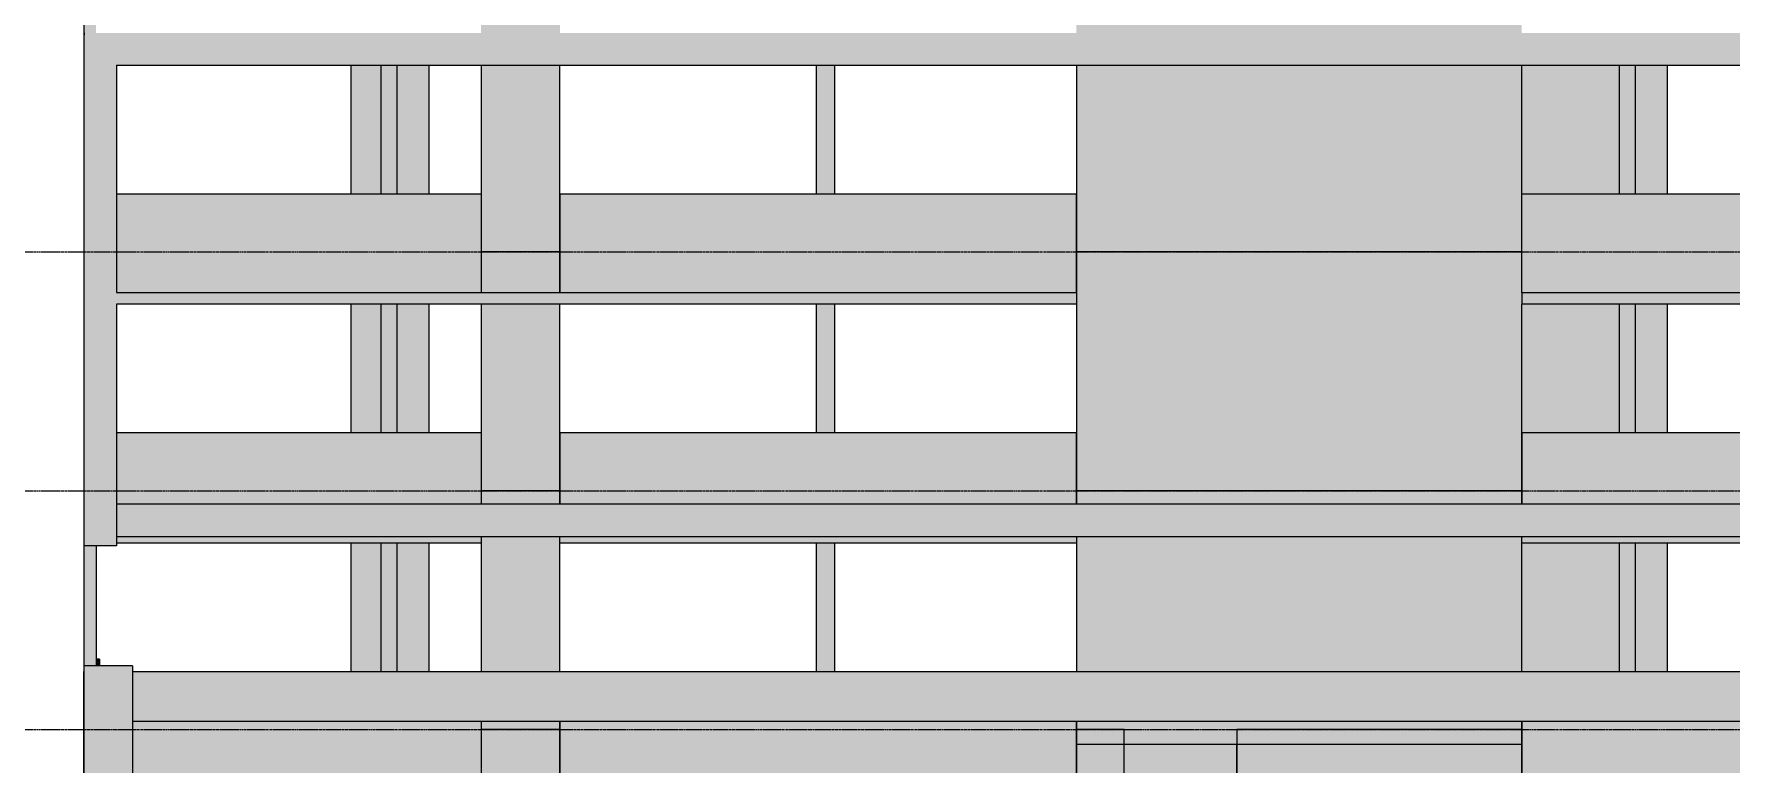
# Model space of a CAD drawing. Header units: centimetres. Extents: x -28 to 30806, y -3196 to 88064.
# Drawn here: x 24652 to 26699, y 79864 to 80745 of the extents above; entities that cross this region are included whole.
import ezdxf

# ---------------------------------------------------------------- set-up
doc = ezdxf.new("R2010")
doc.units = ezdxf.units.CM
doc.linetypes.add('Centro', pattern=[3.175, 0.635, -0.47625, 1.5875, -0.47625])
for name, color, linetype, lineweight in [('A-FLOR', 7, 'Continuous', 25), ('A-FLOR-LEVL', 7, 'Continuous', 9), ('S-BEAM', 7, 'Continuous', 25), ('S-COLS', 7, 'Continuous', 25)]:
    doc.layers.add(name, color=color, linetype=linetype, lineweight=lineweight)

msp = doc.modelspace()

# ---------------------------------------------------------------- hatches: boundary and pattern name
at = {"layer": 'A-FLOR', "true_color": 0xc0c0c0}
for points in [[(25225.52, 80419), (25909.08, 80419), (25909.08, 80433), (24751.31, 80433), (24751.31, 80419), (25191.06, 80419)], [(26446.07, 80419), (27420.82, 80419), (27420.82, 80433), (26446.07, 80433), (26446.07, 80424.41)]]:
    msp.add_hatch(color=9, dxfattribs=at).paths.add_polyline_path(points, flags=0)
at = {"layer": 'S-BEAM', "true_color": 0xc0c0c0}
for points in [[(25909.08, 80707), (27420.82, 80707), (27420.82, 80743.5), (27460.32, 80743.46), (27460.32, 80746), (24712.56, 80746), (24712.56, 80743.5), (24751.31, 80743.5), (24751.31, 80707), (25845.88, 80707)], [(25018.73, 80433), (25191.06, 80433), (25191.06, 80552), (24751.31, 80552), (24751.31, 80433), (24811.95, 80433)], [(25286.06, 80433), (25909.08, 80433), (25909.08, 80552), (25286.06, 80552), (25286.06, 80502.75)], [(26446.07, 80433), (26914.82, 80433), (26914.82, 80552), (26446.07, 80552), (26446.07, 80482)], [(25109.81, 80178), (25191.06, 80178), (25191.06, 80264), (24751.31, 80264), (24751.31, 80178), (25070.43, 80178)], [(25909.08, 80178), (25909.08, 80264), (25286.06, 80264), (25286.06, 80178), (25892.99, 80178)], [(26569.63, 80178), (26914.82, 80178), (26914.82, 80264), (26446.07, 80264), (26446.07, 80178), (26563.81, 80178)], [(26259.45, 80139), (27420.82, 80139), (27420.82, 80178), (24751.31, 80178), (24751.31, 80139), (26156.06, 80139)], [(25122.13, 80131), (25191.06, 80131), (25191.06, 80139), (24751.31, 80139), (24751.31, 80131), (25089.31, 80131)], [(25909.08, 80131), (25909.08, 80139), (25286.06, 80139), (25286.06, 80131), (25845.88, 80131)], [(26914.82, 80131), (26914.82, 80139), (26446.07, 80139), (26446.07, 80131), (26879.81, 80131)], [(24770.81, 79916), (26879.82, 79916), (26879.81, 79976), (24770.81, 79976), (24770.81, 79973.25)], [(25018.73, 79831), (25191.06, 79831), (25191.06, 79916), (24770.81, 79916), (24770.81, 79831), (24811.95, 79831)], [(25639.09, 79831), (25909.08, 79831), (25909.08, 79916), (25286.06, 79916), (25286.06, 79831), (25432.3, 79831)], [(26673.02, 79831), (26879.82, 79831), (26879.81, 79916), (26446.07, 79916), (26446.07, 79831), (26622.81, 79831)], [(26052.66, 79786), (26102.33, 79786), (26102.33, 79888), (25966.81, 79888), (25966.81, 79786)]]:
    msp.add_hatch(color=9, dxfattribs=at).paths.add_polyline_path(points, flags=0)
at = {"layer": 'S-COLS', "true_color": 0xc0c0c0}
for points in [[(24712.56, 80743.5), (24712.56, 80746), (24726.81, 80746), (24726.81, 80788), (24711.81, 80788), (24711.81, 80743.5)], [(24726.81, 80127.5), (24751.31, 80127.5), (24751.31, 80743.5), (24711.81, 80743.5), (24711.81, 80127.5)], [(25034.56, 80552), (25070.31, 80552), (25070.31, 80707), (25034.56, 80707), (25034.56, 80591.01)], [(25089.31, 80552), (25089.31, 80707), (25070.31, 80707), (25070.31, 80552), (25075.78, 80552)], [(25101.36, 80552), (25128.06, 80552), (25128.06, 80707), (25089.31, 80707), (25089.31, 80552), (25099.03, 80552)], [(25595.31, 80552), (25617.31, 80552), (25617.31, 80707), (25595.31, 80707), (25595.31, 80591.01)], [(26551.91, 80552), (26563.81, 80552), (26563.81, 80707), (26446.07, 80707), (26446.07, 80552), (26514.05, 80552)], [(26582.81, 80552), (26582.81, 80707), (26563.81, 80707), (26563.81, 80552), (26578.32, 80552)], [(26582.81, 80552), (26621.55, 80552), (26621.55, 80707), (26582.81, 80707), (26582.81, 80591.01)], [(25034.56, 80264), (25070.31, 80264), (25070.31, 80419), (25034.56, 80419), (25034.56, 80277.96)], [(25079, 80264), (25089.31, 80264), (25089.31, 80419), (25070.31, 80419), (25070.31, 80264), (25076.22, 80264)], [(25109.81, 80264), (25128.06, 80264), (25128.06, 80419), (25089.31, 80419), (25089.31, 80264)], [(25596.81, 80264), (25617.31, 80264), (25617.31, 80419), (25595.31, 80419), (25595.31, 80264)], [(26446.07, 80264), (26563.81, 80264), (26563.81, 80419), (26446.07, 80419), (26446.07, 80349.9)], [(26582.81, 80264), (26582.81, 80419), (26563.81, 80419), (26563.81, 80264), (26578.02, 80264)], [(26621.55, 80264), (26621.32, 80419), (26582.81, 80419), (26582.81, 80264)], [(25034.56, 79976), (25070.31, 79976), (25070.31, 80131), (25034.56, 80131), (25034.56, 80061.5)], [(25070.31, 79976), (25089.31, 79976), (25089.31, 80131), (25070.31, 80131), (25070.31, 79986.86)], [(25089.31, 79976), (25128.06, 79976), (25128.06, 80131), (25089.31, 80131), (25089.31, 80061.5)], [(25595.31, 79976), (25617.31, 79976), (25617.31, 80131), (25595.31, 80131), (25595.31, 80061.5)], [(26563.81, 79976), (26563.81, 80131), (26446.07, 80131), (26446.07, 79976), (26557.69, 79976)], [(26578.02, 79976), (26582.81, 79976), (26582.81, 80131), (26563.81, 80131), (26563.81, 79976), (26569.63, 79976)], [(26617.34, 79976), (26621.55, 79976), (26621.55, 80131), (26582.81, 80131), (26582.81, 79976), (26600.57, 79976)], [(24726.33, 79983), (24726.81, 79983), (24726.81, 80127.5), (24711.81, 80127.5), (24711.81, 79983)], [(24711.81, 79510), (24770.81, 79510), (24770.81, 79983), (24711.81, 79983), (24711.81, 79531.99)], [(25191.51, 79510), (25286.06, 79510), (25286.06, 79906), (25191.06, 79906), (25191.41, 79510)], [(25909.08, 79510), (25966.81, 79510), (25966.81, 79888), (25962.67, 79906), (25909.08, 79906), (25909.08, 79531.99)], [(26391.41, 79510), (26446.07, 79510), (26446.07, 79906), (26122.55, 79906), (26102.33, 79888), (26102.33, 79510), (26391.13, 79510)]]:
    msp.add_hatch(color=9, dxfattribs=at).paths.add_polyline_path(points, flags=0)
h = msp.add_hatch(color=9, dxfattribs=at)
h.paths.add_polyline_path([(25277.22, 80482), (25286.06, 80482), (25286.06, 80707), (25191.06, 80707), (25191.06, 80482), (25225.52, 80482)], flags=0)
h.paths.add_polyline_path([(25225.52, 80746), (25286.06, 80746), (25286.06, 80788), (25191.06, 80788), (25191.06, 80746)], flags=0)
h = msp.add_hatch(color=9, dxfattribs=at)
h.paths.add_polyline_path([(25909.08, 80482), (26446.07, 80482), (26446.07, 80707), (25909.08, 80707), (25909.08, 80502.75)], flags=0)
h.paths.add_polyline_path([(26259.45, 80746), (26446.07, 80746), (26446.07, 80788), (25909.08, 80788), (25909.08, 80746), (26167.63, 80746)], flags=0)
h = msp.add_hatch(color=9, dxfattribs=at)
h.paths.add_polyline_path([(25191.06, 80194), (25286.06, 80194), (25286.06, 80419), (25191.06, 80419), (25191.06, 80238)], flags=0)
h.paths.add_polyline_path([(25225.52, 80433), (25286.06, 80433), (25286.06, 80482), (25191.06, 80482), (25191.06, 80433)], flags=0)
h = msp.add_hatch(color=9, dxfattribs=at)
h.paths.add_polyline_path([(26433.87, 80178), (26446.07, 80178), (26446.07, 80194), (26429, 80178.8)], flags=0)
h.paths.add_polyline_path([(25909.08, 80178), (26289.86, 80178), (26446.07, 80194), (26446.07, 80482), (25909.08, 80482), (25909.08, 80194)], flags=0)
h = msp.add_hatch(color=9, dxfattribs=at)
h.paths.add_polyline_path([(25191.06, 79906), (25286.06, 79906), (25286.06, 79916), (25191.06, 79916)], flags=0)
h.paths.add_polyline_path([(25225.52, 79976), (25286.06, 79976), (25286.06, 80139), (25191.06, 80139), (25191.06, 79976)], flags=0)
h.paths.add_polyline_path([(25286.06, 80178), (25286.06, 80194), (25191.06, 80194), (25191.06, 80178), (25248.81, 80178)], flags=0)
h = msp.add_hatch(color=9, dxfattribs=at)
h.paths.add_polyline_path([(26052.66, 79888), (26102.33, 79888), (26122.55, 79906), (26446.07, 79906), (26446.07, 79916), (25909.08, 79916), (25909.08, 79906), (25962.67, 79906), (25966.81, 79888), (26000.97, 79888)], flags=0)
h.paths.add_polyline_path([(26201.19, 79976), (26446.07, 79976), (26446.07, 80139), (25909.08, 80139), (25909.08, 79976), (26156.06, 79976)], flags=0)
h.paths.add_polyline_path([(26433.87, 80178), (26429, 80178.8), (26446.07, 80194), (26289.86, 80178), (26428.1, 80178)], flags=0)
h = msp.add_hatch(color=9, dxfattribs=at)
h.paths.add_polyline_path([(24711.81, 79976), (24711.81, 79976), (24711.81, 79991)], flags=0)
h.paths.add_polyline_path([(24730.81, 79983), (24730.81, 79991), (24726.81, 79991), (24726.81, 79983)], flags=0)

# ---------------------------------------------------------------- linework, layer by layer
at = {"layer": 'A-FLOR', "color": 190, "true_color": 0x8000ff}
for p, q in [((24751.31, 80433), (25909.08, 80433)), ((25909.08, 80419), (24751.31, 80419)), ((25909.08, 80433), (25909.08, 80419)), ((26446.07, 80433), (27420.82, 80433)), ((26446.07, 80433), (26446.07, 80419)), ((27420.82, 80419), (26446.07, 80419))]:
    msp.add_line(p, q, dxfattribs=at)
at = {"layer": 'A-FLOR-LEVL', "linetype": 'Centro'}
for p, q in [((24225.37, 80482), (29773.94, 80482)), ((24225.37, 80194), (29773.94, 80194)), ((24225.37, 79906), (29773.94, 79906))]:
    msp.add_line(p, q, dxfattribs=at)
at = {"layer": 'S-BEAM', "color": 190, "true_color": 0x8000ff}
for p, q in [((24712.56, 80746), (24712.56, 80743.5)), ((24751.31, 80707), (27420.82, 80707)), ((24751.31, 80178), (24751.31, 80139)), ((24751.31, 80178), (27420.82, 80178)), ((24751.31, 80139), (27420.82, 80139))]:
    msp.add_line(p, q, dxfattribs=at)
at = {"layer": 'S-BEAM', "lineweight": 9}
for p, q in [((24751.31, 80552), (25191.06, 80552)), ((25191.06, 80552), (25191.06, 80433)), ((25286.06, 80552), (25286.06, 80433)), ((25286.06, 80552), (25909.08, 80552)), ((25909.08, 80482), (25909.08, 80552)), ((26446.07, 80552), (26914.82, 80552)), ((26446.07, 80433), (26446.07, 80552)), ((25909.08, 80433), (25909.08, 80482)), ((24751.31, 80264), (25191.06, 80264)), ((25191.06, 80264), (25191.06, 80178)), ((25286.06, 80264), (25286.06, 80178)), ((25286.06, 80264), (25909.08, 80264)), ((25909.08, 80194), (25909.08, 80264)), ((26446.07, 80264), (26914.82, 80264)), ((26446.07, 80264), (26446.07, 80178)), ((25909.08, 80178), (25909.08, 80194)), ((24751.31, 80131), (25191.06, 80131)), ((25286.06, 80131), (25909.08, 80131)), ((26446.07, 80131), (26914.82, 80131)), ((24711.81, 79831), (24711.81, 79976)), ((24770.81, 79976), (26879.82, 79976)), ((24770.81, 79916), (26879.82, 79916)), ((25191.06, 79916), (25191.06, 79831)), ((25286.06, 79916), (25286.06, 79831)), ((25909.08, 79831), (25909.08, 79916)), ((26446.07, 79916), (26446.07, 79831)), ((25966.81, 79786), (25966.81, 79888)), ((26102.33, 79888), (25966.81, 79888)), ((26102.33, 79786), (26102.33, 79888))]:
    msp.add_line(p, q, dxfattribs=at)
at = {"layer": 'S-COLS', "lineweight": 9}
for p, q in [((24711.81, 80788), (24711.81, 80743.5)), ((25034.56, 80552), (25034.56, 80707)), ((25070.31, 80707), (25070.31, 80552)), ((25089.31, 80707), (25089.31, 80552)), ((25128.06, 80707), (25128.06, 80552)), ((25191.06, 80707), (25191.06, 80482)), ((25286.06, 80482), (25286.06, 80707)), ((25595.31, 80707), (25595.31, 80552)), ((25617.31, 80707), (25617.31, 80552)), ((25909.08, 80707), (25909.08, 80552)), ((26446.07, 80482), (26446.07, 80707)), ((26563.81, 80707), (26563.81, 80552)), ((26582.81, 80707), (26582.81, 80552)), ((26621.55, 80707), (26621.55, 80552)), ((25909.08, 80552), (25909.08, 80482)), ((25191.06, 80482), (25191.06, 80433)), ((25286.06, 80482), (25191.06, 80482)), ((25286.06, 80482), (25191.06, 80482)), ((25286.06, 80433), (25286.06, 80482)), ((26446.07, 80482), (25909.08, 80482)), ((25909.08, 80482), (25909.08, 80433)), ((26446.07, 80482), (25909.08, 80482)), ((26446.07, 80433), (26446.07, 80482)), ((25034.56, 80264), (25034.56, 80419)), ((25070.31, 80419), (25070.31, 80264)), ((25089.31, 80419), (25089.31, 80264)), ((25128.06, 80419), (25128.06, 80264)), ((25191.06, 80419), (25191.06, 80194)), ((25286.06, 80194), (25286.06, 80419)), ((25595.31, 80419), (25595.31, 80264)), ((25617.31, 80419), (25617.31, 80264)), ((25909.08, 80419), (25909.08, 80264)), ((26446.07, 80178), (26446.07, 80419)), ((26563.81, 80419), (26563.81, 80264)), ((26582.81, 80419), (26582.81, 80264)), ((26621.55, 80419), (26621.55, 80264)), ((25909.08, 80264), (25909.08, 80178)), ((25191.06, 80194), (25191.06, 80178)), ((25286.06, 80194), (25191.06, 80194)), ((25286.06, 80194), (25191.06, 80194)), ((25286.06, 80178), (25286.06, 80194)), ((25909.08, 80194), (25909.08, 80178)), ((26446.07, 80194), (25909.08, 80194)), ((26446.07, 80178), (26446.07, 80194)), ((25034.56, 79976), (25034.56, 80131)), ((25070.31, 80131), (25070.31, 79976)), ((25089.31, 80131), (25089.31, 79976)), ((25128.06, 80131), (25128.06, 79976)), ((25191.06, 80139), (25191.06, 79976)), ((25286.06, 79976), (25286.06, 80139)), ((25595.31, 80131), (25595.31, 79976)), ((25617.31, 80131), (25617.31, 79976)), ((25909.08, 80139), (25909.08, 79976)), ((26446.07, 79976), (26446.07, 80139)), ((26563.81, 80131), (26563.81, 79976)), ((26582.81, 80131), (26582.81, 79976)), ((26621.55, 80131), (26621.55, 79976)), ((24711.81, 80127.5), (24711.81, 79983)), ((24726.81, 80127.5), (24726.81, 79983)), ((24711.81, 79991), (24711.81, 79976)), ((24730.81, 79991), (24726.81, 79991)), ((24730.81, 79991), (24730.81, 79983)), ((25191.06, 79916), (25191.06, 79906)), ((25191.06, 79906), (25191.06, 79510)), ((25286.06, 79906), (25191.06, 79906)), ((25286.06, 79906), (25191.06, 79906)), ((25286.06, 79906), (25286.06, 79916)), ((25286.06, 79510), (25286.06, 79906)), ((25909.08, 79916), (25909.08, 79888)), ((25909.08, 79906), (25909.08, 79510)), ((25966.81, 79906), (25909.08, 79906)), ((25966.81, 79510), (25966.81, 79906)), ((26102.33, 79906), (26102.33, 79510)), ((26446.07, 79906), (26102.33, 79906)), ((26446.07, 79888), (26446.07, 79916)), ((26446.07, 79510), (26446.07, 79906)), ((25966.81, 79888), (25909.08, 79888)), ((26102.33, 79888), (25966.81, 79888)), ((26446.07, 79888), (26102.33, 79888))]:
    msp.add_line(p, q, dxfattribs=at)
at = {"layer": 'S-COLS', "color": 190, "true_color": 0x8000ff}
for p, q in [((24711.81, 80743.5), (24711.81, 80127.5)), ((24712.56, 80743.5), (24711.81, 80743.5)), ((24751.31, 80707), (24751.31, 80433)), ((24751.31, 80419), (24751.31, 80127.5)), ((24751.31, 80127.5), (24711.81, 80127.5))]:
    msp.add_line(p, q, dxfattribs=at)
at = {"layer": 'S-COLS', "color": 66, "true_color": 0x578d05}
for p, q in [((24711.81, 79983), (24711.81, 79510)), ((24770.81, 79983), (24711.81, 79983)), ((24770.81, 79983), (24770.81, 79510))]:
    msp.add_line(p, q, dxfattribs=at)

doc.saveas('drawing.dxf')
